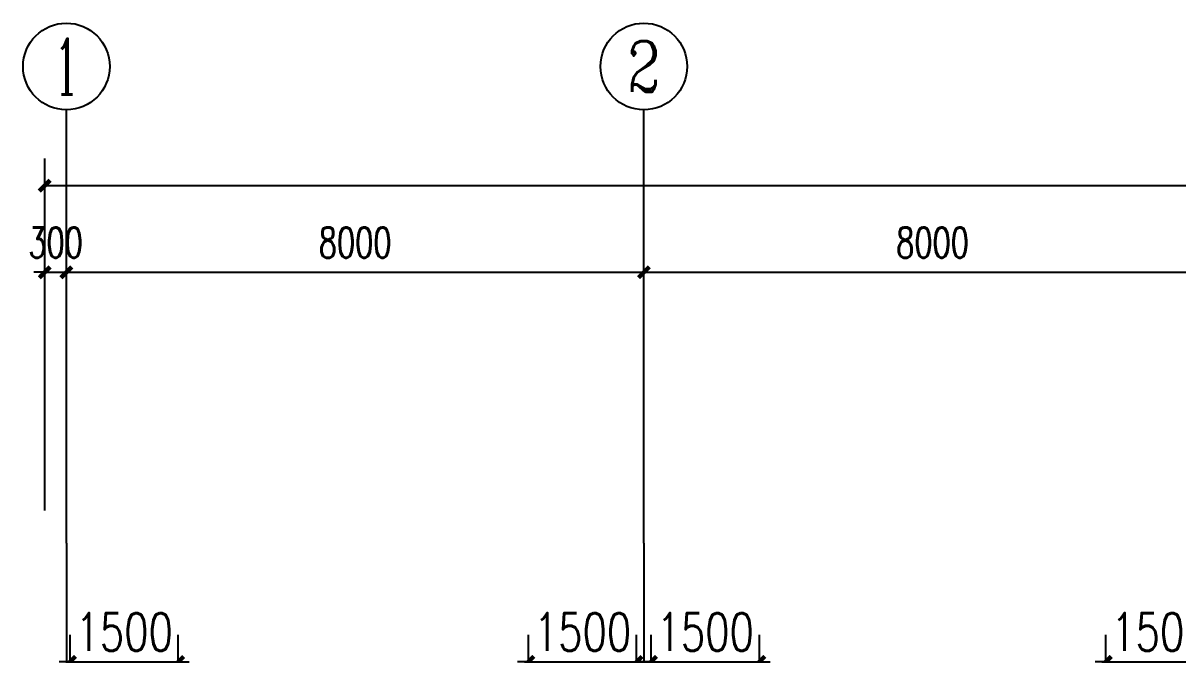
# Model space of a CAD drawing. Extents: x 0 to 2838408, y -923048 to 203859.
# Drawn here: x 2680663 to 2696662, y -468805 to -460058 of the extents above; entities that cross this region are included whole.
import ezdxf
from ezdxf.enums import TextEntityAlignment as Align

# ---------------------------------------------------------------- set-up
doc = ezdxf.new("R2010")
doc.units = 0
doc.header["$LTSCALE"] = 1000
for name, color, linetype in [('AXIS', 3, 'Continuous'), ('AXIS_TEXT', 7, 'Continuous'), ('DOTE', 8, 'Continuous'), ('TWT_DIM', 3, 'Continuous'), ('XREF', 8, 'Continuous')]:
    doc.layers.add(name, color=color, linetype=linetype)
doc.styles.add('_TCH_AXIS', font='COMPLEX', dxfattribs={"bigfont": 'GBCBIG'})
doc.styles.add('_TCH_DIM_T3', font='SIMPLEX', dxfattribs={"width": 0.75, "bigfont": 'HZTXT'})
doc.styles.add('A_DIM_T3', font='SIMPLEX', dxfattribs={"width": 0.7, "bigfont": 'HZ'})
doc.styles.add('COMPLEX', font='COMPLEX')
doc.dimstyles.new('_TCH_ARCH&&150', dxfattribs={"dimtxt": 420, "dimasz": 150, "dimexe": 375, "dimexo": 450, "dimgap": 202.5, "dimtad": 1, "dimdec": 0, "dimzin": 0, "dimdsep": 46, "dimtxsty": 'A_DIM_T3', "dimblk": 'ARCHTICK', "dimcen": 0.09, "dimclrt": 7, "dimazin": 2, "dimtfac": 1, "dimtdec": 0, "dimtix": 1, "dimtmove": 2, "dimatfit": 3, "dimfxl": 150, "dimtolj": 1, "dimtzin": 0, "dimarcsym": 0})
doc.dimstyles.new('_TWT_ARCH&&150', dxfattribs={"dimtxt": 525, "dimasz": 150, "dimexe": 375, "dimexo": 450, "dimgap": 150, "dimtad": 1, "dimdec": 0, "dimzin": 0, "dimdsep": 46, "dimtxsty": '_TCH_DIM_T3', "dimblk": 'ARCHTICK', "dimcen": 0.09, "dimclrt": 7, "dimazin": 2, "dimtfac": 1, "dimtdec": 0, "dimtix": 1, "dimtmove": 2, "dimatfit": 3, "dimfxl": 1, "dimtolj": 1, "dimtzin": 0, "dimarcsym": 0})

# ---------------------------------------------------------------- blocks, each defined once
blk = doc.blocks.new('_ArchTick')
at = {"color": 0, "linetype": 'ByBlock', "const_width": 0.4}
blk.add_lwpolyline([(-0.5, -0.5), (0.5, 0.5)], dxfattribs=at)
blk = doc.blocks.new('*D348')
at = {"layer": 'AXIS', "color": 0, "lineweight": -2, "transparency": 16777216}
for p, q in [((2344917, -466808), (2344917, -461933)), ((2452117, -466808), (2452117, -461933)), ((2344917, -462308), (2452117, -462308))]:
    blk.add_line(p, q, dxfattribs=at)
at = {"layer": 'Defpoints', "color": 0, "transparency": 16777216}
for p in [(2452117, -462308), (2344917, -467258), (2452117, -467258)]:
    blk.add_point(p, dxfattribs=at)
at = {"layer": 'AXIS', "color": 0, "lineweight": -2, "transparency": 16777216, "xscale": 150, "yscale": 150, "zscale": 150, "rotation": 180}
blk.add_blockref('_ArchTick', (2344917, -462308), dxfattribs=at)
at = {"layer": 'AXIS', "color": 0, "lineweight": -2, "transparency": 16777216, "xscale": 150, "yscale": 150, "zscale": 150}
blk.add_blockref('_ArchTick', (2452117, -462308), dxfattribs=at)
at = {"layer": 'AXIS', "color": 7, "transparency": 16777216, "insert": (2398517, -461896), "char_height": 420, "attachment_point": 5, "style": 'A_DIM_T3'}
blk.add_mtext('\\A1;107200', dxfattribs=at)
blk = doc.blocks.new('*D349')
at = {"layer": 'AXIS', "color": 0, "lineweight": -2, "transparency": 16777216}
for p, q in [((2344917, -466808), (2344917, -463133)), ((2345217, -466808), (2345217, -463133)), ((2344917, -463508), (2344767, -463508)), ((2344917, -463508), (2345217, -463508)), ((2345217, -463508), (2345367, -463508))]:
    blk.add_line(p, q, dxfattribs=at)
at = {"layer": 'Defpoints', "color": 0, "transparency": 16777216}
for p in [(2345217, -463508), (2344917, -467258), (2345217, -467258)]:
    blk.add_point(p, dxfattribs=at)
at = {"layer": 'AXIS', "color": 0, "lineweight": -2, "transparency": 16777216, "xscale": 150, "yscale": 150, "zscale": 150}
blk.add_blockref('_ArchTick', (2344917, -463508), dxfattribs=at)
at = {"layer": 'AXIS', "color": 0, "lineweight": -2, "transparency": 16777216, "xscale": 150, "yscale": 150, "zscale": 150, "rotation": 180}
blk.add_blockref('_ArchTick', (2345217, -463508), dxfattribs=at)
at = {"layer": 'AXIS', "color": 7, "transparency": 16777216, "insert": (2345067, -463096), "char_height": 420, "attachment_point": 5, "style": 'A_DIM_T3'}
blk.add_mtext('\\A1;300', dxfattribs=at)
blk = doc.blocks.new('*D350')
at = {"layer": 'AXIS', "color": 0, "lineweight": -2, "transparency": 16777216}
for p, q in [((2345217, -466808), (2345217, -463133)), ((2353217, -466808), (2353217, -463133)), ((2345217, -463508), (2353217, -463508))]:
    blk.add_line(p, q, dxfattribs=at)
at = {"layer": 'Defpoints', "color": 0, "transparency": 16777216}
for p in [(2353217, -463508), (2345217, -467258), (2353217, -467258)]:
    blk.add_point(p, dxfattribs=at)
at = {"layer": 'AXIS', "color": 0, "lineweight": -2, "transparency": 16777216, "xscale": 150, "yscale": 150, "zscale": 150, "rotation": 180}
blk.add_blockref('_ArchTick', (2345217, -463508), dxfattribs=at)
at = {"layer": 'AXIS', "color": 0, "lineweight": -2, "transparency": 16777216, "xscale": 150, "yscale": 150, "zscale": 150}
blk.add_blockref('_ArchTick', (2353217, -463508), dxfattribs=at)
at = {"layer": 'AXIS', "color": 7, "transparency": 16777216, "insert": (2349217, -463096), "char_height": 420, "attachment_point": 5, "style": 'A_DIM_T3'}
blk.add_mtext('\\A1;8000', dxfattribs=at)
blk = doc.blocks.new('*D351')
at = {"layer": 'AXIS', "color": 0, "lineweight": -2, "transparency": 16777216}
for p, q in [((2353217, -466808), (2353217, -463133)), ((2361217, -466808), (2361217, -463133)), ((2353217, -463508), (2361217, -463508))]:
    blk.add_line(p, q, dxfattribs=at)
at = {"layer": 'Defpoints', "color": 0, "transparency": 16777216}
for p in [(2361217, -463508), (2353217, -467258), (2361217, -467258)]:
    blk.add_point(p, dxfattribs=at)
at = {"layer": 'AXIS', "color": 0, "lineweight": -2, "transparency": 16777216, "xscale": 150, "yscale": 150, "zscale": 150, "rotation": 180}
blk.add_blockref('_ArchTick', (2353217, -463508), dxfattribs=at)
at = {"layer": 'AXIS', "color": 0, "lineweight": -2, "transparency": 16777216, "xscale": 150, "yscale": 150, "zscale": 150}
blk.add_blockref('_ArchTick', (2361217, -463508), dxfattribs=at)
at = {"layer": 'AXIS', "color": 7, "transparency": 16777216, "insert": (2357217, -463096), "char_height": 420, "attachment_point": 5, "style": 'A_DIM_T3'}
blk.add_mtext('\\A1;8000', dxfattribs=at)
blk = doc.blocks.new('*D412')
at = {"layer": 'AXIS', "color": 0, "lineweight": -2, "transparency": 16777216}
for p, q in [((2344917, -466808), (2344917, -461933)), ((2452117, -466808), (2452117, -461933)), ((2344917, -462308), (2452117, -462308))]:
    blk.add_line(p, q, dxfattribs=at)
at = {"layer": 'Defpoints', "color": 0, "transparency": 16777216}
for p in [(2452117, -462308), (2344917, -467258), (2452117, -467258)]:
    blk.add_point(p, dxfattribs=at)
at = {"layer": 'AXIS', "color": 0, "lineweight": -2, "transparency": 16777216, "xscale": 150, "yscale": 150, "zscale": 150, "rotation": 180}
blk.add_blockref('_ArchTick', (2344917, -462308), dxfattribs=at)
at = {"layer": 'AXIS', "color": 0, "lineweight": -2, "transparency": 16777216, "xscale": 150, "yscale": 150, "zscale": 150}
blk.add_blockref('_ArchTick', (2452117, -462308), dxfattribs=at)
at = {"layer": 'AXIS', "color": 7, "transparency": 16777216, "insert": (2398517, -461896), "char_height": 420, "attachment_point": 5, "style": 'A_DIM_T3'}
blk.add_mtext('\\A1;107200', dxfattribs=at)
blk = doc.blocks.new('*D413')
at = {"layer": 'AXIS', "color": 0, "lineweight": -2, "transparency": 16777216}
for p, q in [((2344917, -466808), (2344917, -463133)), ((2345217, -466808), (2345217, -463133)), ((2344917, -463508), (2344767, -463508)), ((2344917, -463508), (2345217, -463508)), ((2345217, -463508), (2345367, -463508))]:
    blk.add_line(p, q, dxfattribs=at)
at = {"layer": 'Defpoints', "color": 0, "transparency": 16777216}
for p in [(2345217, -463508), (2344917, -467258), (2345217, -467258)]:
    blk.add_point(p, dxfattribs=at)
at = {"layer": 'AXIS', "color": 0, "lineweight": -2, "transparency": 16777216, "xscale": 150, "yscale": 150, "zscale": 150}
blk.add_blockref('_ArchTick', (2344917, -463508), dxfattribs=at)
at = {"layer": 'AXIS', "color": 0, "lineweight": -2, "transparency": 16777216, "xscale": 150, "yscale": 150, "zscale": 150, "rotation": 180}
blk.add_blockref('_ArchTick', (2345217, -463508), dxfattribs=at)
at = {"layer": 'AXIS', "color": 7, "transparency": 16777216, "insert": (2345067, -463096), "char_height": 420, "attachment_point": 5, "style": 'A_DIM_T3'}
blk.add_mtext('\\A1;300', dxfattribs=at)
blk = doc.blocks.new('*D414')
at = {"layer": 'AXIS', "color": 0, "lineweight": -2, "transparency": 16777216}
for p, q in [((2345217, -466808), (2345217, -463133)), ((2353217, -466808), (2353217, -463133)), ((2345217, -463508), (2353217, -463508))]:
    blk.add_line(p, q, dxfattribs=at)
at = {"layer": 'Defpoints', "color": 0, "transparency": 16777216}
for p in [(2353217, -463508), (2345217, -467258), (2353217, -467258)]:
    blk.add_point(p, dxfattribs=at)
at = {"layer": 'AXIS', "color": 0, "lineweight": -2, "transparency": 16777216, "xscale": 150, "yscale": 150, "zscale": 150, "rotation": 180}
blk.add_blockref('_ArchTick', (2345217, -463508), dxfattribs=at)
at = {"layer": 'AXIS', "color": 0, "lineweight": -2, "transparency": 16777216, "xscale": 150, "yscale": 150, "zscale": 150}
blk.add_blockref('_ArchTick', (2353217, -463508), dxfattribs=at)
at = {"layer": 'AXIS', "color": 7, "transparency": 16777216, "insert": (2349217, -463096), "char_height": 420, "attachment_point": 5, "style": 'A_DIM_T3'}
blk.add_mtext('\\A1;8000', dxfattribs=at)
blk = doc.blocks.new('*D415')
at = {"layer": 'AXIS', "color": 0, "lineweight": -2, "transparency": 16777216}
for p, q in [((2353217, -466808), (2353217, -463133)), ((2361217, -466808), (2361217, -463133)), ((2353217, -463508), (2361217, -463508))]:
    blk.add_line(p, q, dxfattribs=at)
at = {"layer": 'Defpoints', "color": 0, "transparency": 16777216}
for p in [(2361217, -463508), (2353217, -467258), (2361217, -467258)]:
    blk.add_point(p, dxfattribs=at)
at = {"layer": 'AXIS', "color": 0, "lineweight": -2, "transparency": 16777216, "xscale": 150, "yscale": 150, "zscale": 150, "rotation": 180}
blk.add_blockref('_ArchTick', (2353217, -463508), dxfattribs=at)
at = {"layer": 'AXIS', "color": 0, "lineweight": -2, "transparency": 16777216, "xscale": 150, "yscale": 150, "zscale": 150}
blk.add_blockref('_ArchTick', (2361217, -463508), dxfattribs=at)
at = {"layer": 'AXIS', "color": 7, "transparency": 16777216, "insert": (2357217, -463096), "char_height": 420, "attachment_point": 5, "style": 'A_DIM_T3'}
blk.add_mtext('\\A1;8000', dxfattribs=at)
blk = doc.blocks.new('*D476')
at = {"layer": 'AXIS', "color": 0, "lineweight": -2, "transparency": 16777216}
for p, q in [((2344917, -466808), (2344917, -461933)), ((2452117, -466808), (2452117, -461933)), ((2344917, -462308), (2452117, -462308))]:
    blk.add_line(p, q, dxfattribs=at)
at = {"layer": 'Defpoints', "color": 0, "transparency": 16777216}
for p in [(2452117, -462308), (2344917, -467258), (2452117, -467258)]:
    blk.add_point(p, dxfattribs=at)
at = {"layer": 'AXIS', "color": 0, "lineweight": -2, "transparency": 16777216, "xscale": 150, "yscale": 150, "zscale": 150, "rotation": 180}
blk.add_blockref('_ArchTick', (2344917, -462308), dxfattribs=at)
at = {"layer": 'AXIS', "color": 0, "lineweight": -2, "transparency": 16777216, "xscale": 150, "yscale": 150, "zscale": 150}
blk.add_blockref('_ArchTick', (2452117, -462308), dxfattribs=at)
at = {"layer": 'AXIS', "color": 7, "transparency": 16777216, "insert": (2398517, -461896), "char_height": 420, "attachment_point": 5, "style": 'A_DIM_T3'}
blk.add_mtext('\\A1;107200', dxfattribs=at)
blk = doc.blocks.new('*D477')
at = {"layer": 'AXIS', "color": 0, "lineweight": -2, "transparency": 16777216}
for p, q in [((2344917, -466808), (2344917, -463133)), ((2345217, -466808), (2345217, -463133)), ((2344917, -463508), (2344767, -463508)), ((2344917, -463508), (2345217, -463508)), ((2345217, -463508), (2345367, -463508))]:
    blk.add_line(p, q, dxfattribs=at)
at = {"layer": 'Defpoints', "color": 0, "transparency": 16777216}
for p in [(2345217, -463508), (2344917, -467258), (2345217, -467258)]:
    blk.add_point(p, dxfattribs=at)
at = {"layer": 'AXIS', "color": 0, "lineweight": -2, "transparency": 16777216, "xscale": 150, "yscale": 150, "zscale": 150}
blk.add_blockref('_ArchTick', (2344917, -463508), dxfattribs=at)
at = {"layer": 'AXIS', "color": 0, "lineweight": -2, "transparency": 16777216, "xscale": 150, "yscale": 150, "zscale": 150, "rotation": 180}
blk.add_blockref('_ArchTick', (2345217, -463508), dxfattribs=at)
at = {"layer": 'AXIS', "color": 7, "transparency": 16777216, "insert": (2345067, -463096), "char_height": 420, "attachment_point": 5, "style": 'A_DIM_T3'}
blk.add_mtext('\\A1;300', dxfattribs=at)
blk = doc.blocks.new('*D478')
at = {"layer": 'AXIS', "color": 0, "lineweight": -2, "transparency": 16777216}
for p, q in [((2345217, -466808), (2345217, -463133)), ((2353217, -466808), (2353217, -463133)), ((2345217, -463508), (2353217, -463508))]:
    blk.add_line(p, q, dxfattribs=at)
at = {"layer": 'Defpoints', "color": 0, "transparency": 16777216}
for p in [(2353217, -463508), (2345217, -467258), (2353217, -467258)]:
    blk.add_point(p, dxfattribs=at)
at = {"layer": 'AXIS', "color": 0, "lineweight": -2, "transparency": 16777216, "xscale": 150, "yscale": 150, "zscale": 150, "rotation": 180}
blk.add_blockref('_ArchTick', (2345217, -463508), dxfattribs=at)
at = {"layer": 'AXIS', "color": 0, "lineweight": -2, "transparency": 16777216, "xscale": 150, "yscale": 150, "zscale": 150}
blk.add_blockref('_ArchTick', (2353217, -463508), dxfattribs=at)
at = {"layer": 'AXIS', "color": 7, "transparency": 16777216, "insert": (2349217, -463096), "char_height": 420, "attachment_point": 5, "style": 'A_DIM_T3'}
blk.add_mtext('\\A1;8000', dxfattribs=at)
blk = doc.blocks.new('*D479')
at = {"layer": 'AXIS', "color": 0, "lineweight": -2, "transparency": 16777216}
for p, q in [((2353217, -466808), (2353217, -463133)), ((2361217, -466808), (2361217, -463133)), ((2353217, -463508), (2361217, -463508))]:
    blk.add_line(p, q, dxfattribs=at)
at = {"layer": 'Defpoints', "color": 0, "transparency": 16777216}
for p in [(2361217, -463508), (2353217, -467258), (2361217, -467258)]:
    blk.add_point(p, dxfattribs=at)
at = {"layer": 'AXIS', "color": 0, "lineweight": -2, "transparency": 16777216, "xscale": 150, "yscale": 150, "zscale": 150, "rotation": 180}
blk.add_blockref('_ArchTick', (2353217, -463508), dxfattribs=at)
at = {"layer": 'AXIS', "color": 0, "lineweight": -2, "transparency": 16777216, "xscale": 150, "yscale": 150, "zscale": 150}
blk.add_blockref('_ArchTick', (2361217, -463508), dxfattribs=at)
at = {"layer": 'AXIS', "color": 7, "transparency": 16777216, "insert": (2357217, -463096), "char_height": 420, "attachment_point": 5, "style": 'A_DIM_T3'}
blk.add_mtext('\\A1;8000', dxfattribs=at)
blk = doc.blocks.new('_AXISO')
at = {"color": 0}
blk.add_circle((0, 0), 0.5, dxfattribs=at)
at = {"layer": 'AXIS_TEXT', "color": 0, "style": 'COMPLEX', "width": 1.041667}
blk.add_attdef('A', text='', height=0.56, dxfattribs=at).set_placement((-0.25, -0.28), (0.25, -0.28), align=Align.FIT)
blk = doc.blocks.new('*D540')
at = {"layer": 'AXIS', "color": 0, "lineweight": -2, "transparency": 16777216}
for p, q in [((2344917, -466808), (2344917, -461933)), ((2452117, -466808), (2452117, -461933)), ((2344917, -462308), (2452117, -462308))]:
    blk.add_line(p, q, dxfattribs=at)
at = {"layer": 'Defpoints', "color": 0, "transparency": 16777216}
for p in [(2452117, -462308), (2344917, -467258), (2452117, -467258)]:
    blk.add_point(p, dxfattribs=at)
at = {"layer": 'AXIS', "color": 0, "lineweight": -2, "transparency": 16777216, "xscale": 150, "yscale": 150, "zscale": 150, "rotation": 180}
blk.add_blockref('_ArchTick', (2344917, -462308), dxfattribs=at)
at = {"layer": 'AXIS', "color": 0, "lineweight": -2, "transparency": 16777216, "xscale": 150, "yscale": 150, "zscale": 150}
blk.add_blockref('_ArchTick', (2452117, -462308), dxfattribs=at)
at = {"layer": 'AXIS', "color": 7, "transparency": 16777216, "insert": (2398517, -461896), "char_height": 420, "attachment_point": 5, "style": 'A_DIM_T3'}
blk.add_mtext('\\A1;107200', dxfattribs=at)
blk = doc.blocks.new('*D541')
at = {"layer": 'AXIS', "color": 0, "lineweight": -2, "transparency": 16777216}
for p, q in [((2344917, -466808), (2344917, -463133)), ((2345217, -466808), (2345217, -463133)), ((2344917, -463508), (2344767, -463508)), ((2344917, -463508), (2345217, -463508)), ((2345217, -463508), (2345367, -463508))]:
    blk.add_line(p, q, dxfattribs=at)
at = {"layer": 'Defpoints', "color": 0, "transparency": 16777216}
for p in [(2345217, -463508), (2344917, -467258), (2345217, -467258)]:
    blk.add_point(p, dxfattribs=at)
at = {"layer": 'AXIS', "color": 0, "lineweight": -2, "transparency": 16777216, "xscale": 150, "yscale": 150, "zscale": 150}
blk.add_blockref('_ArchTick', (2344917, -463508), dxfattribs=at)
at = {"layer": 'AXIS', "color": 0, "lineweight": -2, "transparency": 16777216, "xscale": 150, "yscale": 150, "zscale": 150, "rotation": 180}
blk.add_blockref('_ArchTick', (2345217, -463508), dxfattribs=at)
at = {"layer": 'AXIS', "color": 7, "transparency": 16777216, "insert": (2345067, -463096), "char_height": 420, "attachment_point": 5, "style": 'A_DIM_T3'}
blk.add_mtext('\\A1;300', dxfattribs=at)
blk = doc.blocks.new('*D542')
at = {"layer": 'AXIS', "color": 0, "lineweight": -2, "transparency": 16777216}
for p, q in [((2345217, -466808), (2345217, -463133)), ((2353217, -466808), (2353217, -463133)), ((2345217, -463508), (2353217, -463508))]:
    blk.add_line(p, q, dxfattribs=at)
at = {"layer": 'Defpoints', "color": 0, "transparency": 16777216}
for p in [(2353217, -463508), (2345217, -467258), (2353217, -467258)]:
    blk.add_point(p, dxfattribs=at)
at = {"layer": 'AXIS', "color": 0, "lineweight": -2, "transparency": 16777216, "xscale": 150, "yscale": 150, "zscale": 150, "rotation": 180}
blk.add_blockref('_ArchTick', (2345217, -463508), dxfattribs=at)
at = {"layer": 'AXIS', "color": 0, "lineweight": -2, "transparency": 16777216, "xscale": 150, "yscale": 150, "zscale": 150}
blk.add_blockref('_ArchTick', (2353217, -463508), dxfattribs=at)
at = {"layer": 'AXIS', "color": 7, "transparency": 16777216, "insert": (2349217, -463096), "char_height": 420, "attachment_point": 5, "style": 'A_DIM_T3'}
blk.add_mtext('\\A1;8000', dxfattribs=at)
blk = doc.blocks.new('*D543')
at = {"layer": 'AXIS', "color": 0, "lineweight": -2, "transparency": 16777216}
for p, q in [((2353217, -466808), (2353217, -463133)), ((2361217, -466808), (2361217, -463133)), ((2353217, -463508), (2361217, -463508))]:
    blk.add_line(p, q, dxfattribs=at)
at = {"layer": 'Defpoints', "color": 0, "transparency": 16777216}
for p in [(2361217, -463508), (2353217, -467258), (2361217, -467258)]:
    blk.add_point(p, dxfattribs=at)
at = {"layer": 'AXIS', "color": 0, "lineweight": -2, "transparency": 16777216, "xscale": 150, "yscale": 150, "zscale": 150, "rotation": 180}
blk.add_blockref('_ArchTick', (2353217, -463508), dxfattribs=at)
at = {"layer": 'AXIS', "color": 0, "lineweight": -2, "transparency": 16777216, "xscale": 150, "yscale": 150, "zscale": 150}
blk.add_blockref('_ArchTick', (2361217, -463508), dxfattribs=at)
at = {"layer": 'AXIS', "color": 7, "transparency": 16777216, "insert": (2357217, -463096), "char_height": 420, "attachment_point": 5, "style": 'A_DIM_T3'}
blk.add_mtext('\\A1;8000', dxfattribs=at)
blk = doc.blocks.new('*D2440')
at = {"layer": 'Defpoints', "color": 0, "linetype": 'ByBlock', "transparency": 16777216}
for p in [(2697163, -468901), (2695663, -470108), (2697163, -470108)]:
    blk.add_point(p, dxfattribs=at)
at = {"layer": 'TWT_DIM', "color": 0, "linetype": 'ByBlock', "lineweight": -2, "transparency": 16777216}
for p, q in [((2695663, -469658), (2695663, -468526)), ((2697163, -469658), (2697163, -468526)), ((2695663, -468901), (2695513, -468901)), ((2695663, -468901), (2697163, -468901)), ((2697163, -468901), (2697313, -468901))]:
    blk.add_line(p, q, dxfattribs=at)
at = {"layer": 'TWT_DIM', "color": 0, "linetype": 'ByBlock', "lineweight": -2, "transparency": 16777216, "xscale": 150, "yscale": 150, "zscale": 150}
blk.add_blockref('_ArchTick', (2695663, -468901), dxfattribs=at)
at = {"layer": 'TWT_DIM', "color": 0, "linetype": 'ByBlock', "lineweight": -2, "transparency": 16777216, "xscale": 150, "yscale": 150, "zscale": 150, "rotation": 180}
blk.add_blockref('_ArchTick', (2697163, -468901), dxfattribs=at)
at = {"layer": 'TWT_DIM', "color": 7, "linetype": 'ByBlock', "transparency": 16777216, "insert": (2696413, -468488), "char_height": 525, "attachment_point": 5, "style": '_TCH_DIM_T3'}
blk.add_mtext('\\A1;1500', dxfattribs=at)
blk = doc.blocks.new('*D2442')
at = {"layer": 'Defpoints', "color": 0, "linetype": 'ByBlock', "transparency": 16777216}
for p in [(2690863, -468901), (2689363, -470108), (2690863, -470108)]:
    blk.add_point(p, dxfattribs=at)
at = {"layer": 'TWT_DIM', "color": 0, "linetype": 'ByBlock', "lineweight": -2, "transparency": 16777216}
for p, q in [((2689363, -469658), (2689363, -468526)), ((2690863, -469658), (2690863, -468526)), ((2689363, -468901), (2689213, -468901)), ((2689363, -468901), (2690863, -468901)), ((2690863, -468901), (2691013, -468901))]:
    blk.add_line(p, q, dxfattribs=at)
at = {"layer": 'TWT_DIM', "color": 0, "linetype": 'ByBlock', "lineweight": -2, "transparency": 16777216, "xscale": 150, "yscale": 150, "zscale": 150}
blk.add_blockref('_ArchTick', (2689363, -468901), dxfattribs=at)
at = {"layer": 'TWT_DIM', "color": 0, "linetype": 'ByBlock', "lineweight": -2, "transparency": 16777216, "xscale": 150, "yscale": 150, "zscale": 150, "rotation": 180}
blk.add_blockref('_ArchTick', (2690863, -468901), dxfattribs=at)
at = {"layer": 'TWT_DIM', "color": 7, "linetype": 'ByBlock', "transparency": 16777216, "insert": (2690113, -468488), "char_height": 525, "attachment_point": 5, "style": '_TCH_DIM_T3'}
blk.add_mtext('\\A1;1500', dxfattribs=at)
blk = doc.blocks.new('*D2444')
at = {"layer": 'Defpoints', "color": 0, "linetype": 'ByBlock', "transparency": 16777216}
for p in [(2689163, -468901), (2687663, -470108), (2689163, -470108)]:
    blk.add_point(p, dxfattribs=at)
at = {"layer": 'TWT_DIM', "color": 0, "linetype": 'ByBlock', "lineweight": -2, "transparency": 16777216}
for p, q in [((2687663, -469658), (2687663, -468526)), ((2689163, -469658), (2689163, -468526)), ((2687663, -468901), (2687513, -468901)), ((2687663, -468901), (2689163, -468901)), ((2689163, -468901), (2689313, -468901))]:
    blk.add_line(p, q, dxfattribs=at)
at = {"layer": 'TWT_DIM', "color": 0, "linetype": 'ByBlock', "lineweight": -2, "transparency": 16777216, "xscale": 150, "yscale": 150, "zscale": 150}
blk.add_blockref('_ArchTick', (2687663, -468901), dxfattribs=at)
at = {"layer": 'TWT_DIM', "color": 0, "linetype": 'ByBlock', "lineweight": -2, "transparency": 16777216, "xscale": 150, "yscale": 150, "zscale": 150, "rotation": 180}
blk.add_blockref('_ArchTick', (2689163, -468901), dxfattribs=at)
at = {"layer": 'TWT_DIM', "color": 7, "linetype": 'ByBlock', "transparency": 16777216, "insert": (2688413, -468488), "char_height": 525, "attachment_point": 5, "style": '_TCH_DIM_T3'}
blk.add_mtext('\\A1;1500', dxfattribs=at)
blk = doc.blocks.new('*D2446')
at = {"layer": 'Defpoints', "color": 0, "linetype": 'ByBlock', "transparency": 16777216}
for p in [(2682813, -468901), (2681313, -470108), (2682813, -470108)]:
    blk.add_point(p, dxfattribs=at)
at = {"layer": 'TWT_DIM', "color": 0, "linetype": 'ByBlock', "lineweight": -2, "transparency": 16777216}
for p, q in [((2681313, -469658), (2681313, -468526)), ((2682813, -469658), (2682813, -468526)), ((2681313, -468901), (2681163, -468901)), ((2681313, -468901), (2682813, -468901)), ((2682813, -468901), (2682963, -468901))]:
    blk.add_line(p, q, dxfattribs=at)
at = {"layer": 'TWT_DIM', "color": 0, "linetype": 'ByBlock', "lineweight": -2, "transparency": 16777216, "xscale": 150, "yscale": 150, "zscale": 150}
blk.add_blockref('_ArchTick', (2681313, -468901), dxfattribs=at)
at = {"layer": 'TWT_DIM', "color": 0, "linetype": 'ByBlock', "lineweight": -2, "transparency": 16777216, "xscale": 150, "yscale": 150, "zscale": 150, "rotation": 180}
blk.add_blockref('_ArchTick', (2682813, -468901), dxfattribs=at)
at = {"layer": 'TWT_DIM', "color": 7, "linetype": 'ByBlock', "transparency": 16777216, "insert": (2682063, -468488), "char_height": 525, "attachment_point": 5, "style": '_TCH_DIM_T3'}
blk.add_mtext('\\A1;1500', dxfattribs=at)
blk = doc.blocks.new('3F1')
at = {"layer": 'AXIS'}
for p, q in [((2345216.7, -467258.3), (2345216.7, -461258.3)), ((2353216.7, -467258.3), (2353216.7, -461258.3))]:
    blk.add_line(p, q, dxfattribs=at)
at = {"layer": 'DOTE'}
for p, q in [((2345216.7, -467258.3), (2345216.7, -550458.3)), ((2345216.7, -467258.3), (2345216.7, -472708.1)), ((2353216.7, -467258.3), (2353216.7, -550458.3))]:
    blk.add_line(p, q, dxfattribs=at)
at = {"layer": 'AXIS'}
ref = blk.add_blockref('_AXISO', (2345216.7, -460658.3), dxfattribs=dict(at, xscale=1200, yscale=1200, zscale=1200))
ref.add_attrib('A', '1', dxfattribs={"layer": 'AXIS_TEXT', "height": 772.1, "style": '_TCH_AXIS'}).set_placement((2345051.3, -461044.3), (2345382.2, -461044.3), align=Align.FIT)
ref = blk.add_blockref('_AXISO', (2353216.7, -460658.3), dxfattribs=dict(at, xscale=1200, yscale=1200, zscale=1200))
ref.add_attrib('A', '2', dxfattribs={"layer": 'AXIS_TEXT', "height": 698.9, "style": '_TCH_AXIS'}).set_placement((2352983.8, -461007.7), (2353449.7, -461007.7), align=Align.FIT)
for p1, p2, distance, picture, middle in [((2344916.7, -467258.3), (2452116.7, -467258.3), 4950, '*D348', (2398516.7, -461895.8)), ((2344916.7, -467258.3), (2452116.7, -467258.3), 4950, '*D412', (2398516.7, -461895.8)), ((2344916.7, -467258.3), (2452116.7, -467258.3), 4950, '*D476', (2398516.7, -461895.8)), ((2344916.7, -467258.3), (2452116.7, -467258.3), 4950, '*D540', (2398516.7, -461895.8)), ((2344916.7, -467258.3), (2345216.7, -467258.3), 3750, '*D349', (2345066.7, -463095.8)), ((2344916.7, -467258.3), (2345216.7, -467258.3), 3750, '*D413', (2345066.7, -463095.8)), ((2344916.7, -467258.3), (2345216.7, -467258.3), 3750, '*D477', (2345066.7, -463095.8)), ((2344916.7, -467258.3), (2345216.7, -467258.3), 3750, '*D541', (2345066.7, -463095.8)), ((2345216.7, -467258.3), (2353216.7, -467258.3), 3750, '*D350', (2349216.7, -463095.8)), ((2345216.7, -467258.3), (2353216.7, -467258.3), 3750, '*D414', (2349216.7, -463095.8)), ((2345216.7, -467258.3), (2353216.7, -467258.3), 3750, '*D478', (2349216.7, -463095.8)), ((2345216.7, -467258.3), (2353216.7, -467258.3), 3750, '*D542', (2349216.7, -463095.8)), ((2353216.7, -467258.3), (2361216.7, -467258.3), 3750, '*D351', (2357216.7, -463095.8)), ((2353216.7, -467258.3), (2361216.7, -467258.3), 3750, '*D415', (2357216.7, -463095.8)), ((2353216.7, -467258.3), (2361216.7, -467258.3), 3750, '*D479', (2357216.7, -463095.8)), ((2353216.7, -467258.3), (2361216.7, -467258.3), 3750, '*D543', (2357216.7, -463095.8))]:
    dim = blk.add_aligned_dim(p1=p1, p2=p2, distance=distance, dimstyle='_TCH_ARCH&&150', dxfattribs=at)
    dim.commit()
    dim.dimension.update_dxf_attribs({"geometry": picture, "text_midpoint": middle})

msp = doc.modelspace()

# ---------------------------------------------------------------- block references
at = {"layer": 'XREF'}
msp.add_blockref('3F1', (336045.8, 0), dxfattribs=at)

# ---------------------------------------------------------------- dimensions: what is measured, and where the dimension line sits
at = {"layer": 'TWT_DIM', "linetype": 'ByBlock'}
for p1, p2, picture, middle in [((2681312.5, -470108.3), (2682812.5, -470108.3), '*D2446', (2682062.5, -468488.3)), ((2687662.5, -470108.3), (2689162.5, -470108.3), '*D2444', (2688412.5, -468488.3)), ((2689362.5, -470108.3), (2690862.5, -470108.3), '*D2442', (2690112.5, -468488.3)), ((2695662.5, -470108.3), (2697162.5, -470108.3), '*D2440', (2696412.5, -468488.3))]:
    dim = msp.add_aligned_dim(p1=p1, p2=p2, distance=1207.4, dimstyle='_TWT_ARCH&&150', dxfattribs=at)
    dim.commit()
    dim.dimension.update_dxf_attribs({"geometry": picture, "text_midpoint": middle})

doc.saveas('drawing.dxf')
